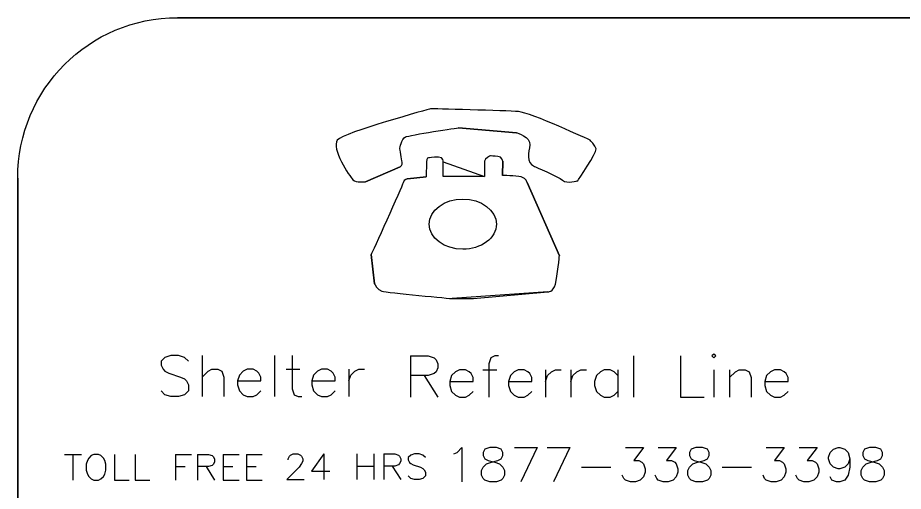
# Model space of a CAD drawing. Header units: inches. Extents: x 5 to 75, y 204.3 to 274.5.
# Drawn here: x 5 to 39.84, y 255.88 to 274.53 of the extents above; entities that cross this region are included whole.
import ezdxf

# ---------------------------------------------------------------- set-up
doc = ezdxf.new("R2010")
doc.units = ezdxf.units.IN
doc.header["$MEASUREMENT"] = 0
for name, color, linetype in [('Cutout', 7, 'Continuous'), ('Graphics', 7, 'Continuous'), ('Text', 7, 'Continuous')]:
    doc.layers.add(name, color=color, linetype=linetype)

# ---------------------------------------------------------------- blocks, each defined once
blk = doc.blocks.new('block 12')
at = {"layer": 'Cutout', "color": 7, "lineweight": 25}
blk.add_open_spline([(11.291, 274.526), (11.291, 274.526), (68.708, 274.526), (68.708, 274.526), (68.708, 274.526), (11.291, 274.526), (11.291, 274.526)], degree=3, knots=[0, 0, 0, 0, 1, 1, 1, 2, 2, 2, 2], dxfattribs=at)
blk = doc.blocks.new('block 21')
at = {"layer": 'Cutout', "color": 7, "lineweight": 25}
blk.add_open_spline([(5, 268.212), (5, 271.71), (7.806, 274.526), (11.291, 274.526)], degree=3, dxfattribs=at)
blk = doc.blocks.new('block 22')
at = {"layer": 'Cutout', "color": 7, "lineweight": 25}
blk.add_open_spline([(5, 217.152), (5, 217.152), (5, 268.212), (5, 268.212), (5, 268.212), (5, 217.152), (5, 217.152)], degree=3, knots=[0, 0, 0, 0, 1, 1, 1, 2, 2, 2, 2], dxfattribs=at)
blk = doc.blocks.new('block 23')
at = {"layer": 'Cutout', "color": 7, "lineweight": 25}
blk.add_lwpolyline([(11.291, 274.526), (11.291, 274.526)], dxfattribs=at)
blk = doc.blocks.new('block 70')
at = {"layer": 'Graphics', "color": 7, "lineweight": 25}
blk.add_open_spline([(19.037, 264.049), (19.037, 264.049), (19.144, 263.807), (19.327, 263.758)], degree=3, dxfattribs=at)
blk = doc.blocks.new('block 71')
at = {"layer": 'Graphics', "color": 7, "lineweight": 25}
blk.add_open_spline([(19.327, 263.758), (19.509, 263.709), (22.093, 263.468), (22.093, 263.468)], degree=3, dxfattribs=at)
blk = doc.blocks.new('block 72')
at = {"layer": 'Graphics', "color": 7, "lineweight": 25}
blk.add_open_spline([(18.91, 265.21), (18.91, 265.21), (19.037, 264.049), (19.037, 264.049), (19.037, 264.049), (18.91, 265.21), (18.91, 265.21)], degree=3, knots=[0, 0, 0, 0, 1, 1, 1, 2, 2, 2, 2], dxfattribs=at)
blk = doc.blocks.new('block 73')
at = {"layer": 'Graphics', "color": 7, "lineweight": 25}
blk.add_open_spline([(25.854, 263.74), (25.854, 263.74), (26.065, 263.71), (26.153, 264.039)], degree=3, dxfattribs=at)
blk = doc.blocks.new('block 74')
at = {"layer": 'Graphics', "color": 7, "lineweight": 25}
blk.add_open_spline([(26.153, 264.039), (26.241, 264.368), (26.307, 265.156), (26.307, 265.156)], degree=3, dxfattribs=at)
blk = doc.blocks.new('block 75')
at = {"layer": 'Graphics', "color": 7, "lineweight": 25}
blk.add_lwpolyline([(22.093, 263.468), (22.925, 263.468), (25.854, 263.74), (22.093, 263.468)], dxfattribs=at)
blk = doc.blocks.new('block 76')
at = {"layer": 'Graphics', "color": 7, "lineweight": 25}
blk.add_open_spline([(25.041, 268.041), (25.041, 268.041), (25.017, 268.202), (24.806, 268.259)], degree=3, dxfattribs=at)
blk = doc.blocks.new('block 77')
at = {"layer": 'Graphics', "color": 7, "lineweight": 25}
blk.add_open_spline([(24.806, 268.259), (24.594, 268.316), (24.064, 268.313), (24.064, 268.313)], degree=3, dxfattribs=at)
blk = doc.blocks.new('block 78')
at = {"layer": 'Graphics', "color": 7, "lineweight": 25}
blk.add_open_spline([(26.307, 265.156), (26.307, 265.156), (25.041, 268.041), (25.041, 268.041), (25.041, 268.041), (26.307, 265.156), (26.307, 265.156)], degree=3, knots=[0, 0, 0, 0, 1, 1, 1, 2, 2, 2, 2], dxfattribs=at)
blk = doc.blocks.new('block 79')
at = {"layer": 'Graphics', "color": 7, "lineweight": 25}
blk.add_open_spline([(24.082, 268.876), (24.082, 268.876), (24.046, 269.066), (23.892, 269.066)], degree=3, dxfattribs=at)
blk = doc.blocks.new('block 80')
at = {"layer": 'Graphics', "color": 7, "lineweight": 25}
blk.add_open_spline([(23.892, 269.066), (23.739, 269.066), (23.594, 269.093), (23.594, 269.093)], degree=3, dxfattribs=at)
blk = doc.blocks.new('block 81')
at = {"layer": 'Graphics', "color": 7, "lineweight": 25}
blk.add_open_spline([(23.594, 269.093), (23.594, 269.093), (23.359, 268.985), (23.359, 268.876)], degree=3, dxfattribs=at)
blk = doc.blocks.new('block 82')
at = {"layer": 'Graphics', "color": 7, "lineweight": 25}
blk.add_open_spline([(23.359, 268.876), (23.359, 268.767), (23.359, 268.277), (23.359, 268.277)], degree=3, dxfattribs=at)
blk = doc.blocks.new('block 83')
at = {"layer": 'Graphics', "color": 7, "lineweight": 25}
blk.add_open_spline([(24.064, 268.313), (24.064, 268.313), (24.082, 268.876), (24.082, 268.876), (24.082, 268.876), (24.064, 268.313), (24.064, 268.313)], degree=3, knots=[0, 0, 0, 0, 1, 1, 1, 2, 2, 2, 2], dxfattribs=at)
blk = doc.blocks.new('block 84')
at = {"layer": 'Graphics', "color": 7, "lineweight": 25}
blk.add_open_spline([(21.732, 268.858), (21.732, 268.858), (21.767, 269.039), (21.551, 269.039)], degree=3, dxfattribs=at)
blk = doc.blocks.new('block 85')
at = {"layer": 'Graphics', "color": 7, "lineweight": 25}
blk.add_open_spline([(21.551, 269.039), (21.334, 269.039), (21.171, 269.003), (21.171, 269.003)], degree=3, dxfattribs=at)
blk = doc.blocks.new('block 86')
at = {"layer": 'Graphics', "color": 7, "lineweight": 25}
blk.add_open_spline([(21.171, 269.003), (21.171, 269.003), (21.081, 269.021), (21.081, 268.858)], degree=3, dxfattribs=at)
blk = doc.blocks.new('block 87')
at = {"layer": 'Graphics', "color": 7, "lineweight": 25}
blk.add_open_spline([(21.081, 268.858), (21.081, 268.694), (21.062, 268.259), (21.062, 268.259)], degree=3, dxfattribs=at)
blk = doc.blocks.new('block 88')
at = {"layer": 'Graphics', "color": 7, "lineweight": 25}
blk.add_lwpolyline([(23.359, 268.277), (21.732, 268.277), (21.732, 268.858), (23.359, 268.277)], dxfattribs=at)
blk = doc.blocks.new('block 89')
at = {"layer": 'Graphics', "color": 7, "lineweight": 25}
blk.add_open_spline([(20.339, 268.186), (20.339, 268.186), (20.198, 268.172), (20.158, 268.023)], degree=3, dxfattribs=at)
blk = doc.blocks.new('block 90')
at = {"layer": 'Graphics', "color": 7, "lineweight": 25}
blk.add_open_spline([(20.158, 268.023), (20.119, 267.874), (18.91, 265.21), (18.91, 265.21)], degree=3, dxfattribs=at)
blk = doc.blocks.new('block 91')
at = {"layer": 'Graphics', "color": 7, "lineweight": 25}
blk.add_open_spline([(21.062, 268.259), (21.062, 268.259), (20.339, 268.186), (20.339, 268.186), (20.339, 268.186), (21.062, 268.259), (21.062, 268.259)], degree=3, knots=[0, 0, 0, 0, 1, 1, 1, 2, 2, 2, 2], dxfattribs=at)
blk = doc.blocks.new('block 92')
at = {"layer": 'Graphics', "color": 7, "lineweight": 25}
blk.add_open_spline([(23.829, 266.399), (23.829, 266.136), (23.69, 265.885), (23.442, 265.7)], degree=3, dxfattribs=at)
blk = doc.blocks.new('block 93')
at = {"layer": 'Graphics', "color": 7, "lineweight": 25}
blk.add_open_spline([(23.442, 265.7), (23.195, 265.514), (22.859, 265.409), (22.509, 265.409)], degree=3, dxfattribs=at)
blk = doc.blocks.new('block 94')
at = {"layer": 'Graphics', "color": 7, "lineweight": 25}
blk.add_open_spline([(22.509, 265.409), (21.78, 265.409), (21.189, 265.852), (21.189, 266.399)], degree=3, dxfattribs=at)
blk = doc.blocks.new('block 95')
at = {"layer": 'Graphics', "color": 7, "lineweight": 25}
blk.add_open_spline([(21.189, 266.399), (21.189, 266.945), (21.78, 267.388), (22.509, 267.388)], degree=3, dxfattribs=at)
blk = doc.blocks.new('block 96')
at = {"layer": 'Graphics', "color": 7, "lineweight": 25}
blk.add_open_spline([(22.509, 267.388), (23.238, 267.388), (23.829, 266.945), (23.829, 266.399)], degree=3, dxfattribs=at)
blk = doc.blocks.new('block 97')
at = {"layer": 'Graphics', "color": 7, "lineweight": 25}
blk.add_lwpolyline([(18.91, 265.21), (18.91, 265.21)], dxfattribs=at)
blk = doc.blocks.new('block 98')
at = {"layer": 'Graphics', "color": 7, "lineweight": 25}
blk.add_open_spline([(25.33, 268.671), (25.33, 268.671), (26.252, 268.271), (26.433, 268.126)], degree=3, dxfattribs=at)
blk = doc.blocks.new('block 99')
at = {"layer": 'Graphics', "color": 7, "lineweight": 25}
blk.add_open_spline([(26.433, 268.126), (26.614, 267.981), (27.03, 268.107), (27.03, 268.107)], degree=3, dxfattribs=at)
blk = doc.blocks.new('block 100')
at = {"layer": 'Graphics', "color": 7, "lineweight": 25}
blk.add_open_spline([(27.03, 268.107), (27.03, 268.107), (27.79, 269.215), (27.753, 269.36)], degree=3, dxfattribs=at)
blk = doc.blocks.new('block 101')
at = {"layer": 'Graphics', "color": 7, "lineweight": 25}
blk.add_open_spline([(27.753, 269.36), (27.717, 269.505), (27.518, 269.704), (27.518, 269.704)], degree=3, dxfattribs=at)
blk = doc.blocks.new('block 102')
at = {"layer": 'Graphics', "color": 7, "lineweight": 25}
blk.add_open_spline([(27.518, 269.704), (27.518, 269.704), (25.167, 270.793), (24.697, 270.83)], degree=3, dxfattribs=at)
blk = doc.blocks.new('block 103')
at = {"layer": 'Graphics', "color": 7, "lineweight": 25}
blk.add_open_spline([(24.697, 270.83), (24.227, 270.866), (21.243, 270.939), (21.243, 270.939)], degree=3, dxfattribs=at)
blk = doc.blocks.new('block 104')
at = {"layer": 'Graphics', "color": 7, "lineweight": 25}
blk.add_open_spline([(21.243, 270.939), (21.243, 270.939), (17.826, 270.013), (17.572, 269.704)], degree=3, dxfattribs=at)
blk = doc.blocks.new('block 105')
at = {"layer": 'Graphics', "color": 7, "lineweight": 25}
blk.add_open_spline([(17.572, 269.704), (17.32, 269.396), (18.061, 268.271), (18.187, 268.144)], degree=3, dxfattribs=at)
blk = doc.blocks.new('block 106')
at = {"layer": 'Graphics', "color": 7, "lineweight": 25}
blk.add_open_spline([(18.187, 268.144), (18.314, 268.017), (18.676, 268.071), (18.676, 268.071)], degree=3, dxfattribs=at)
blk = doc.blocks.new('block 107')
at = {"layer": 'Graphics', "color": 7, "lineweight": 25}
blk.add_lwpolyline([(23.829, 266.399), (23.829, 266.399)], dxfattribs=at)
blk = doc.blocks.new('block 108')
at = {"layer": 'Graphics', "color": 7, "lineweight": 25}
blk.add_open_spline([(20.05, 268.652), (20.05, 268.652), (20.14, 268.725), (20.122, 268.834)], degree=3, dxfattribs=at)
blk = doc.blocks.new('block 109')
at = {"layer": 'Graphics', "color": 7, "lineweight": 25}
blk.add_open_spline([(20.122, 268.834), (20.104, 268.942), (20.032, 269.378), (20.032, 269.378)], degree=3, dxfattribs=at)
blk = doc.blocks.new('block 110')
at = {"layer": 'Graphics', "color": 7, "lineweight": 25}
blk.add_open_spline([(20.032, 269.378), (20.032, 269.378), (20.104, 269.759), (20.249, 269.832)], degree=3, dxfattribs=at)
blk = doc.blocks.new('block 111')
at = {"layer": 'Graphics', "color": 7, "lineweight": 25}
blk.add_open_spline([(20.249, 269.832), (20.394, 269.904), (22.346, 270.194), (22.346, 270.194)], degree=3, dxfattribs=at)
blk = doc.blocks.new('block 112')
at = {"layer": 'Graphics', "color": 7, "lineweight": 25}
blk.add_open_spline([(18.676, 268.071), (18.676, 268.071), (20.05, 268.652), (20.05, 268.652), (20.05, 268.652), (18.676, 268.071), (18.676, 268.071)], degree=3, knots=[0, 0, 0, 0, 1, 1, 1, 2, 2, 2, 2], dxfattribs=at)
blk = doc.blocks.new('block 113')
at = {"layer": 'Graphics', "color": 7, "lineweight": 25}
blk.add_open_spline([(24.625, 269.995), (24.625, 269.995), (25.185, 269.832), (25.149, 269.523)], degree=3, dxfattribs=at)
blk = doc.blocks.new('block 114')
at = {"layer": 'Graphics', "color": 7, "lineweight": 25}
blk.add_open_spline([(25.149, 269.523), (25.113, 269.215), (24.968, 268.834), (25.33, 268.671)], degree=3, dxfattribs=at)
blk = doc.blocks.new('block 115')
at = {"layer": 'Graphics', "color": 7, "lineweight": 25}
blk.add_open_spline([(22.346, 270.194), (22.346, 270.194), (24.625, 269.995), (24.625, 269.995), (24.625, 269.995), (22.346, 270.194), (22.346, 270.194)], degree=3, knots=[0, 0, 0, 0, 1, 1, 1, 2, 2, 2, 2], dxfattribs=at)
blk = doc.blocks.new('block 116')
at = {"layer": 'Graphics', "color": 7, "lineweight": 25}
blk.add_lwpolyline([(25.33, 268.671), (25.33, 268.671)], dxfattribs=at)
blk = doc.blocks.new('block 620')
at = {"layer": 'Text', "color": 7, "lineweight": 25}
blk.add_lwpolyline([(11.716, 260.999), (11.562, 261.154), (11.331, 261.231), (11.024, 261.231), (10.793, 261.154), (10.639, 260.999), (10.639, 260.845), (10.716, 260.69), (10.793, 260.613), (10.946, 260.536), (11.408, 260.381), (11.562, 260.304), (11.64, 260.227), (11.716, 260.072), (11.716, 259.84), (11.562, 259.686), (11.331, 259.609), (11.024, 259.609), (10.793, 259.686), (10.639, 259.84)], dxfattribs=at)
blk = doc.blocks.new('block 621')
at = {"layer": 'Text', "color": 7, "lineweight": 25}
blk.add_lwpolyline([(12.255, 261.231), (12.255, 259.609)], dxfattribs=at)
blk = doc.blocks.new('block 622')
at = {"layer": 'Text', "color": 7, "lineweight": 25}
blk.add_lwpolyline([(12.255, 260.381), (12.486, 260.613), (12.64, 260.69), (12.871, 260.69), (13.025, 260.613), (13.102, 260.381), (13.102, 259.609)], dxfattribs=at)
blk = doc.blocks.new('block 623')
at = {"layer": 'Text', "color": 7, "lineweight": 25}
blk.add_lwpolyline([(13.641, 260.227), (14.564, 260.227), (14.564, 260.381), (14.487, 260.536), (14.41, 260.613), (14.256, 260.69), (14.025, 260.69), (13.872, 260.613), (13.718, 260.459), (13.641, 260.227), (13.641, 260.072), (13.718, 259.84), (13.872, 259.686), (14.025, 259.609), (14.256, 259.609), (14.41, 259.686), (14.564, 259.84)], dxfattribs=at)
blk = doc.blocks.new('block 624')
at = {"layer": 'Text', "color": 7, "lineweight": 25}
blk.add_lwpolyline([(15.103, 261.231), (15.103, 259.609)], dxfattribs=at)
blk = doc.blocks.new('block 625')
at = {"layer": 'Text', "color": 7, "lineweight": 25}
blk.add_lwpolyline([(15.796, 261.231), (15.796, 259.918), (15.873, 259.686), (16.027, 259.609), (16.181, 259.609)], dxfattribs=at)
blk = doc.blocks.new('block 626')
at = {"layer": 'Text', "color": 7, "lineweight": 25}
blk.add_lwpolyline([(15.565, 260.69), (16.104, 260.69)], dxfattribs=at)
blk = doc.blocks.new('block 627')
at = {"layer": 'Text', "color": 7, "lineweight": 25}
blk.add_lwpolyline([(16.565, 260.227), (17.489, 260.227), (17.489, 260.381), (17.412, 260.536), (17.335, 260.613), (17.181, 260.69), (16.951, 260.69), (16.796, 260.613), (16.642, 260.459), (16.565, 260.227), (16.565, 260.072), (16.642, 259.84), (16.796, 259.686), (16.951, 259.609), (17.181, 259.609), (17.335, 259.686), (17.489, 259.84)], dxfattribs=at)
blk = doc.blocks.new('block 628')
at = {"layer": 'Text', "color": 7, "lineweight": 25}
blk.add_lwpolyline([(18.028, 260.69), (18.028, 259.609)], dxfattribs=at)
blk = doc.blocks.new('block 629')
at = {"layer": 'Text', "color": 7, "lineweight": 25}
blk.add_lwpolyline([(18.028, 260.227), (18.105, 260.459), (18.259, 260.613), (18.413, 260.69), (18.643, 260.69)], dxfattribs=at)
blk = doc.blocks.new('block 630')
at = {"layer": 'Text', "color": 7, "lineweight": 25}
blk.add_lwpolyline([(20.454, 261.209), (20.454, 259.587)], dxfattribs=at)
blk = doc.blocks.new('block 631')
at = {"layer": 'Text', "color": 7, "lineweight": 25}
blk.add_lwpolyline([(20.454, 261.209), (21.147, 261.209), (21.378, 261.132), (21.455, 261.055), (21.532, 260.9), (21.532, 260.746), (21.455, 260.591), (21.378, 260.514), (21.147, 260.436), (20.454, 260.436)], dxfattribs=at)
blk = doc.blocks.new('block 632')
at = {"layer": 'Text', "color": 7, "lineweight": 25}
blk.add_lwpolyline([(20.993, 260.436), (21.532, 259.587)], dxfattribs=at)
blk = doc.blocks.new('block 633')
at = {"layer": 'Text', "color": 7, "lineweight": 25}
blk.add_lwpolyline([(21.993, 260.205), (22.917, 260.205), (22.917, 260.36), (22.84, 260.514), (22.763, 260.591), (22.609, 260.668), (22.378, 260.668), (22.224, 260.591), (22.07, 260.436), (21.993, 260.205), (21.993, 260.05), (22.07, 259.818), (22.224, 259.664), (22.378, 259.587), (22.609, 259.587), (22.763, 259.664), (22.917, 259.818)], dxfattribs=at)
blk = doc.blocks.new('block 634')
at = {"layer": 'Text', "color": 7, "lineweight": 25}
blk.add_lwpolyline([(23.918, 261.209), (23.764, 261.209), (23.61, 261.132), (23.533, 260.9), (23.533, 259.587)], dxfattribs=at)
blk = doc.blocks.new('block 635')
at = {"layer": 'Text', "color": 7, "lineweight": 25}
blk.add_lwpolyline([(23.302, 260.668), (23.841, 260.668)], dxfattribs=at)
blk = doc.blocks.new('block 636')
at = {"layer": 'Text', "color": 7, "lineweight": 25}
blk.add_lwpolyline([(24.302, 260.205), (25.226, 260.205), (25.226, 260.36), (25.149, 260.514), (25.072, 260.591), (24.918, 260.668), (24.687, 260.668), (24.533, 260.591), (24.379, 260.436), (24.302, 260.205), (24.302, 260.05), (24.379, 259.818), (24.533, 259.664), (24.687, 259.587), (24.918, 259.587), (25.072, 259.664), (25.226, 259.818)], dxfattribs=at)
blk = doc.blocks.new('block 637')
at = {"layer": 'Text', "color": 7, "lineweight": 25}
blk.add_lwpolyline([(25.765, 260.668), (25.765, 259.587)], dxfattribs=at)
blk = doc.blocks.new('block 638')
at = {"layer": 'Text', "color": 7, "lineweight": 25}
blk.add_lwpolyline([(25.765, 260.205), (25.842, 260.436), (25.996, 260.591), (26.15, 260.668), (26.381, 260.668)], dxfattribs=at)
blk = doc.blocks.new('block 639')
at = {"layer": 'Text', "color": 7, "lineweight": 25}
blk.add_lwpolyline([(26.765, 260.668), (26.765, 259.587)], dxfattribs=at)
blk = doc.blocks.new('block 640')
at = {"layer": 'Text', "color": 7, "lineweight": 25}
blk.add_lwpolyline([(26.765, 260.205), (26.842, 260.436), (26.997, 260.591), (27.15, 260.668), (27.381, 260.668)], dxfattribs=at)
blk = doc.blocks.new('block 641')
at = {"layer": 'Text', "color": 7, "lineweight": 25}
blk.add_lwpolyline([(28.613, 260.668), (28.613, 259.587)], dxfattribs=at)
blk = doc.blocks.new('block 642')
at = {"layer": 'Text', "color": 7, "lineweight": 25}
blk.add_lwpolyline([(28.613, 260.436), (28.459, 260.591), (28.305, 260.668), (28.074, 260.668), (27.92, 260.591), (27.766, 260.436), (27.689, 260.205), (27.689, 260.05), (27.766, 259.818), (27.92, 259.664), (28.074, 259.587), (28.305, 259.587), (28.459, 259.664), (28.613, 259.818)], dxfattribs=at)
blk = doc.blocks.new('block 643')
at = {"layer": 'Text', "color": 7, "lineweight": 25}
blk.add_lwpolyline([(29.229, 261.209), (29.229, 259.587)], dxfattribs=at)
blk = doc.blocks.new('block 644')
at = {"layer": 'Text', "color": 7, "lineweight": 25}
blk.add_lwpolyline([(31.076, 261.209), (31.076, 259.587), (31.999, 259.587)], dxfattribs=at)
blk = doc.blocks.new('block 645')
at = {"layer": 'Text', "color": 7, "lineweight": 25}
blk.add_lwpolyline([(32.308, 261.209), (32.385, 261.132), (32.461, 261.209), (32.385, 261.286), (32.308, 261.209)], dxfattribs=at)
blk = doc.blocks.new('block 646')
at = {"layer": 'Text', "color": 7, "lineweight": 25}
blk.add_lwpolyline([(32.385, 260.668), (32.385, 259.587)], dxfattribs=at)
blk = doc.blocks.new('block 647')
at = {"layer": 'Text', "color": 7, "lineweight": 25}
blk.add_lwpolyline([(33, 260.668), (33, 259.587)], dxfattribs=at)
blk = doc.blocks.new('block 648')
at = {"layer": 'Text', "color": 7, "lineweight": 25}
blk.add_lwpolyline([(33, 260.36), (33.231, 260.591), (33.385, 260.668), (33.616, 260.668), (33.77, 260.591), (33.847, 260.36), (33.847, 259.587)], dxfattribs=at)
blk = doc.blocks.new('block 649')
at = {"layer": 'Text', "color": 7, "lineweight": 25}
blk.add_lwpolyline([(34.385, 260.205), (35.309, 260.205), (35.309, 260.36), (35.232, 260.514), (35.155, 260.591), (35.001, 260.668), (34.771, 260.668), (34.617, 260.591), (34.462, 260.436), (34.385, 260.205), (34.385, 260.05), (34.462, 259.818), (34.617, 259.664), (34.771, 259.587), (35.001, 259.587), (35.155, 259.664), (35.309, 259.818)], dxfattribs=at)
blk = doc.blocks.new('block 756')
at = {"layer": 'Text', "color": 7, "lineweight": 25}
blk.add_lwpolyline([(22.155, 257.352), (22.284, 257.416), (22.477, 257.61), (22.477, 256.253)], dxfattribs=at)
blk = doc.blocks.new('block 757')
at = {"layer": 'Text', "color": 7, "lineweight": 25}
blk.add_lwpolyline([(23.571, 257.61), (23.378, 257.545), (23.314, 257.416), (23.314, 257.287), (23.378, 257.158), (23.507, 257.093), (23.764, 257.029), (23.957, 256.964), (24.086, 256.835), (24.15, 256.706), (24.15, 256.512), (24.086, 256.383), (24.022, 256.318), (23.829, 256.253), (23.571, 256.253), (23.378, 256.318), (23.314, 256.383), (23.249, 256.512), (23.249, 256.706), (23.314, 256.835), (23.442, 256.964), (23.635, 257.029), (23.893, 257.093), (24.022, 257.158), (24.086, 257.287), (24.086, 257.416), (24.022, 257.545), (23.829, 257.61), (23.571, 257.61)], dxfattribs=at)
blk = doc.blocks.new('block 758')
at = {"layer": 'Text', "color": 7, "lineweight": 25}
blk.add_lwpolyline([(25.437, 257.61), (24.794, 256.253)], dxfattribs=at)
blk = doc.blocks.new('block 759')
at = {"layer": 'Text', "color": 7, "lineweight": 25}
blk.add_lwpolyline([(24.536, 257.61), (25.437, 257.61)], dxfattribs=at)
blk = doc.blocks.new('block 760')
at = {"layer": 'Text', "color": 7, "lineweight": 25}
blk.add_lwpolyline([(26.725, 257.61), (26.081, 256.253)], dxfattribs=at)
blk = doc.blocks.new('block 761')
at = {"layer": 'Text', "color": 7, "lineweight": 25}
blk.add_lwpolyline([(25.823, 257.61), (26.725, 257.61)], dxfattribs=at)
blk = doc.blocks.new('block 762')
at = {"layer": 'Text', "color": 7, "lineweight": 25}
blk.add_lwpolyline([(27.175, 256.835), (28.333, 256.835)], dxfattribs=at)
blk = doc.blocks.new('block 763')
at = {"layer": 'Text', "color": 7, "lineweight": 25}
blk.add_lwpolyline([(28.913, 257.61), (29.621, 257.61), (29.235, 257.093), (29.428, 257.093), (29.557, 257.029), (29.621, 256.964), (29.685, 256.77), (29.685, 256.641), (29.621, 256.447), (29.492, 256.318), (29.299, 256.253), (29.106, 256.253), (28.913, 256.318), (28.849, 256.383), (28.784, 256.512)], dxfattribs=at)
blk = doc.blocks.new('block 764')
at = {"layer": 'Text', "color": 7, "lineweight": 25}
blk.add_lwpolyline([(30.2, 257.61), (30.908, 257.61), (30.522, 257.093), (30.715, 257.093), (30.844, 257.029), (30.908, 256.964), (30.972, 256.77), (30.972, 256.641), (30.908, 256.447), (30.779, 256.318), (30.586, 256.253), (30.393, 256.253), (30.2, 256.318), (30.136, 256.383), (30.072, 256.512)], dxfattribs=at)
blk = doc.blocks.new('block 765')
at = {"layer": 'Text', "color": 7, "lineweight": 25}
blk.add_lwpolyline([(31.68, 257.61), (31.487, 257.545), (31.423, 257.416), (31.423, 257.287), (31.487, 257.158), (31.616, 257.093), (31.873, 257.029), (32.067, 256.964), (32.195, 256.835), (32.26, 256.706), (32.26, 256.512), (32.195, 256.383), (32.131, 256.318), (31.938, 256.253), (31.68, 256.253), (31.487, 256.318), (31.423, 256.383), (31.358, 256.512), (31.358, 256.706), (31.423, 256.835), (31.552, 256.964), (31.744, 257.029), (32.003, 257.093), (32.131, 257.158), (32.195, 257.287), (32.195, 257.416), (32.131, 257.545), (31.938, 257.61), (31.68, 257.61)], dxfattribs=at)
blk = doc.blocks.new('block 766')
at = {"layer": 'Text', "color": 7, "lineweight": 25}
blk.add_lwpolyline([(32.71, 256.835), (33.869, 256.835)], dxfattribs=at)
blk = doc.blocks.new('block 767')
at = {"layer": 'Text', "color": 7, "lineweight": 25}
blk.add_lwpolyline([(34.448, 257.61), (35.156, 257.61), (34.77, 257.093), (34.963, 257.093), (35.091, 257.029), (35.156, 256.964), (35.22, 256.77), (35.22, 256.641), (35.156, 256.447), (35.027, 256.318), (34.834, 256.253), (34.641, 256.253), (34.448, 256.318), (34.383, 256.383), (34.319, 256.512)], dxfattribs=at)
blk = doc.blocks.new('block 768')
at = {"layer": 'Text', "color": 7, "lineweight": 25}
blk.add_lwpolyline([(35.735, 257.61), (36.443, 257.61), (36.057, 257.093), (36.25, 257.093), (36.379, 257.029), (36.443, 256.964), (36.508, 256.77), (36.508, 256.641), (36.443, 256.447), (36.314, 256.318), (36.121, 256.253), (35.928, 256.253), (35.735, 256.318), (35.671, 256.383), (35.606, 256.512)], dxfattribs=at)
blk = doc.blocks.new('block 769')
at = {"layer": 'Text', "color": 7, "lineweight": 25}
blk.add_lwpolyline([(37.73, 257.158), (37.666, 256.964), (37.537, 256.835), (37.344, 256.77), (37.28, 256.77), (37.087, 256.835), (36.958, 256.964), (36.894, 257.158), (36.894, 257.222), (36.958, 257.416), (37.087, 257.545), (37.28, 257.61), (37.344, 257.61), (37.537, 257.545), (37.666, 257.416), (37.73, 257.158), (37.73, 256.835), (37.666, 256.512), (37.537, 256.318), (37.344, 256.253), (37.215, 256.253), (37.022, 256.318), (36.958, 256.447)], dxfattribs=at)
blk = doc.blocks.new('block 770')
at = {"layer": 'Text', "color": 7, "lineweight": 25}
blk.add_lwpolyline([(38.503, 257.61), (38.309, 257.545), (38.245, 257.416), (38.245, 257.287), (38.309, 257.158), (38.438, 257.093), (38.696, 257.029), (38.889, 256.964), (39.018, 256.835), (39.082, 256.706), (39.082, 256.512), (39.018, 256.383), (38.953, 256.318), (38.76, 256.253), (38.503, 256.253), (38.309, 256.318), (38.245, 256.383), (38.181, 256.512), (38.181, 256.706), (38.245, 256.835), (38.374, 256.964), (38.567, 257.029), (38.825, 257.093), (38.953, 257.158), (39.018, 257.287), (39.018, 257.416), (38.953, 257.545), (38.76, 257.61), (38.503, 257.61)], dxfattribs=at)
blk = doc.blocks.new('block 771')
at = {"layer": 'Text', "color": 7, "lineweight": 25}
blk.add_lwpolyline([(7.171, 257.336), (7.171, 256.323)], dxfattribs=at)
blk = doc.blocks.new('block 772')
at = {"layer": 'Text', "color": 7, "lineweight": 25}
blk.add_lwpolyline([(6.835, 257.336), (7.508, 257.336)], dxfattribs=at)
blk = doc.blocks.new('block 773')
at = {"layer": 'Text', "color": 7, "lineweight": 25}
blk.add_lwpolyline([(7.988, 257.336), (7.892, 257.288), (7.796, 257.191), (7.748, 257.094), (7.699, 256.95), (7.699, 256.709), (7.748, 256.564), (7.796, 256.468), (7.892, 256.371), (7.988, 256.323), (8.18, 256.323), (8.276, 256.371), (8.372, 256.468), (8.421, 256.564), (8.468, 256.709), (8.468, 256.95), (8.421, 257.094), (8.372, 257.191), (8.276, 257.288), (8.18, 257.336), (7.988, 257.336)], dxfattribs=at)
blk = doc.blocks.new('block 774')
at = {"layer": 'Text', "color": 7, "lineweight": 25}
blk.add_lwpolyline([(8.805, 257.336), (8.805, 256.323), (9.382, 256.323)], dxfattribs=at)
blk = doc.blocks.new('block 775')
at = {"layer": 'Text', "color": 7, "lineweight": 25}
blk.add_lwpolyline([(9.622, 257.336), (9.622, 256.323), (10.199, 256.323)], dxfattribs=at)
blk = doc.blocks.new('block 776')
at = {"layer": 'Text', "color": 7, "lineweight": 25}
blk.add_lwpolyline([(11.208, 257.336), (11.208, 256.323)], dxfattribs=at)
blk = doc.blocks.new('block 777')
at = {"layer": 'Text', "color": 7, "lineweight": 25}
blk.add_lwpolyline([(11.208, 257.336), (11.833, 257.336)], dxfattribs=at)
blk = doc.blocks.new('block 778')
at = {"layer": 'Text', "color": 7, "lineweight": 25}
blk.add_lwpolyline([(11.208, 256.853), (11.592, 256.853)], dxfattribs=at)
blk = doc.blocks.new('block 779')
at = {"layer": 'Text', "color": 7, "lineweight": 25}
blk.add_lwpolyline([(12.073, 257.336), (12.073, 256.323)], dxfattribs=at)
blk = doc.blocks.new('block 780')
at = {"layer": 'Text', "color": 7, "lineweight": 25}
blk.add_lwpolyline([(12.073, 257.336), (12.505, 257.336), (12.649, 257.288), (12.698, 257.239), (12.746, 257.143), (12.746, 257.046), (12.698, 256.95), (12.649, 256.902), (12.505, 256.853), (12.073, 256.853)], dxfattribs=at)
blk = doc.blocks.new('block 781')
at = {"layer": 'Text', "color": 7, "lineweight": 25}
blk.add_lwpolyline([(12.409, 256.853), (12.746, 256.323)], dxfattribs=at)
blk = doc.blocks.new('block 782')
at = {"layer": 'Text', "color": 7, "lineweight": 25}
blk.add_lwpolyline([(13.082, 257.336), (13.082, 256.323)], dxfattribs=at)
blk = doc.blocks.new('block 783')
at = {"layer": 'Text', "color": 7, "lineweight": 25}
blk.add_lwpolyline([(13.082, 257.336), (13.707, 257.336)], dxfattribs=at)
blk = doc.blocks.new('block 784')
at = {"layer": 'Text', "color": 7, "lineweight": 25}
blk.add_lwpolyline([(13.082, 256.853), (13.467, 256.853)], dxfattribs=at)
blk = doc.blocks.new('block 785')
at = {"layer": 'Text', "color": 7, "lineweight": 25}
blk.add_lwpolyline([(13.082, 256.323), (13.707, 256.323)], dxfattribs=at)
blk = doc.blocks.new('block 786')
at = {"layer": 'Text', "color": 7, "lineweight": 25}
blk.add_lwpolyline([(13.995, 257.336), (13.995, 256.323)], dxfattribs=at)
blk = doc.blocks.new('block 787')
at = {"layer": 'Text', "color": 7, "lineweight": 25}
blk.add_lwpolyline([(13.995, 257.336), (14.62, 257.336)], dxfattribs=at)
blk = doc.blocks.new('block 788')
at = {"layer": 'Text', "color": 7, "lineweight": 25}
blk.add_lwpolyline([(13.995, 256.853), (14.38, 256.853)], dxfattribs=at)
blk = doc.blocks.new('block 789')
at = {"layer": 'Text', "color": 7, "lineweight": 25}
blk.add_lwpolyline([(13.995, 256.323), (14.62, 256.323)], dxfattribs=at)
blk = doc.blocks.new('block 790')
at = {"layer": 'Text', "color": 7, "lineweight": 25}
blk.add_lwpolyline([(15.638, 257.117), (15.638, 257.165), (15.686, 257.262), (15.735, 257.31), (15.831, 257.359), (16.024, 257.359), (16.12, 257.31), (16.168, 257.262), (16.217, 257.165), (16.217, 257.069), (16.168, 256.972), (16.072, 256.827), (15.59, 256.343), (16.265, 256.343)], dxfattribs=at)
blk = doc.blocks.new('block 791')
at = {"layer": 'Text', "color": 7, "lineweight": 25}
blk.add_lwpolyline([(17.036, 257.359), (16.554, 256.681), (17.277, 256.681)], dxfattribs=at)
blk = doc.blocks.new('block 792')
at = {"layer": 'Text', "color": 7, "lineweight": 25}
blk.add_lwpolyline([(17.036, 257.359), (17.036, 256.343)], dxfattribs=at)
blk = doc.blocks.new('block 793')
at = {"layer": 'Text', "color": 7, "lineweight": 25}
blk.add_lwpolyline([(18.338, 257.359), (18.338, 256.343)], dxfattribs=at)
blk = doc.blocks.new('block 794')
at = {"layer": 'Text', "color": 7, "lineweight": 25}
blk.add_lwpolyline([(19.013, 257.359), (19.013, 256.343)], dxfattribs=at)
blk = doc.blocks.new('block 795')
at = {"layer": 'Text', "color": 7, "lineweight": 25}
blk.add_lwpolyline([(18.338, 256.875), (19.013, 256.875)], dxfattribs=at)
blk = doc.blocks.new('block 796')
at = {"layer": 'Text', "color": 7, "lineweight": 25}
blk.add_lwpolyline([(19.399, 257.359), (19.399, 256.343)], dxfattribs=at)
blk = doc.blocks.new('block 797')
at = {"layer": 'Text', "color": 7, "lineweight": 25}
blk.add_lwpolyline([(19.399, 257.359), (19.832, 257.359), (19.977, 257.31), (20.025, 257.262), (20.074, 257.165), (20.074, 257.069), (20.025, 256.972), (19.977, 256.924), (19.832, 256.875), (19.399, 256.875)], dxfattribs=at)
blk = doc.blocks.new('block 798')
at = {"layer": 'Text', "color": 7, "lineweight": 25}
blk.add_lwpolyline([(19.736, 256.875), (20.074, 256.343)], dxfattribs=at)
blk = doc.blocks.new('block 799')
at = {"layer": 'Text', "color": 7, "lineweight": 25}
blk.add_lwpolyline([(21.037, 257.214), (20.941, 257.31), (20.797, 257.359), (20.604, 257.359), (20.459, 257.31), (20.363, 257.214), (20.363, 257.117), (20.411, 257.02), (20.459, 256.972), (20.556, 256.924), (20.845, 256.827), (20.941, 256.778), (20.989, 256.73), (21.037, 256.633), (21.037, 256.488), (20.941, 256.391), (20.797, 256.343), (20.604, 256.343), (20.459, 256.391), (20.363, 256.488)], dxfattribs=at)

msp = doc.modelspace()

# ---------------------------------------------------------------- block references
at = {"layer": 'Cutout'}
for name in ['block 21', 'block 12', 'block 23', 'block 22']:
    msp.add_blockref(name, (0, 0), dxfattribs=at)
at = {"layer": 'Graphics'}
for name in ['block 104', 'block 103', 'block 102', 'block 111', 'block 115', 'block 113', 'block 105', 'block 110', 'block 101', 'block 109', 'block 114', 'block 100', 'block 86', 'block 85', 'block 84', 'block 81', 'block 80', 'block 79', 'block 112', 'block 108', 'block 87', 'block 88', 'block 82', 'block 83', 'block 98', 'block 116', 'block 91', 'block 77', 'block 76', 'block 106', 'block 90', 'block 89', 'block 78', 'block 99', 'block 95', 'block 96', 'block 94', 'block 92', 'block 107', 'block 93', 'block 72', 'block 97', 'block 74', 'block 70', 'block 71', 'block 75', 'block 73']:
    msp.add_blockref(name, (0, 0), dxfattribs=at)
at = {"layer": 'Text'}
for name in ['block 645', 'block 620', 'block 621', 'block 624', 'block 625', 'block 630', 'block 631', 'block 634', 'block 643', 'block 644', 'block 622', 'block 623', 'block 626', 'block 627', 'block 628', 'block 629', 'block 633', 'block 635', 'block 636', 'block 637', 'block 638', 'block 639', 'block 640', 'block 642', 'block 641', 'block 646', 'block 647', 'block 648', 'block 649', 'block 632', 'block 756', 'block 757', 'block 759', 'block 758', 'block 761', 'block 760', 'block 763', 'block 764', 'block 765', 'block 767', 'block 768', 'block 769', 'block 770', 'block 772', 'block 771', 'block 773', 'block 774', 'block 775', 'block 776', 'block 777', 'block 779', 'block 780', 'block 782', 'block 783', 'block 786', 'block 787', 'block 790', 'block 791', 'block 792', 'block 793', 'block 794', 'block 796', 'block 797', 'block 799', 'block 778', 'block 781', 'block 784', 'block 788', 'block 795', 'block 798', 'block 762', 'block 766', 'block 785', 'block 789']:
    msp.add_blockref(name, (0, 0), dxfattribs=at)

doc.saveas('drawing.dxf')
